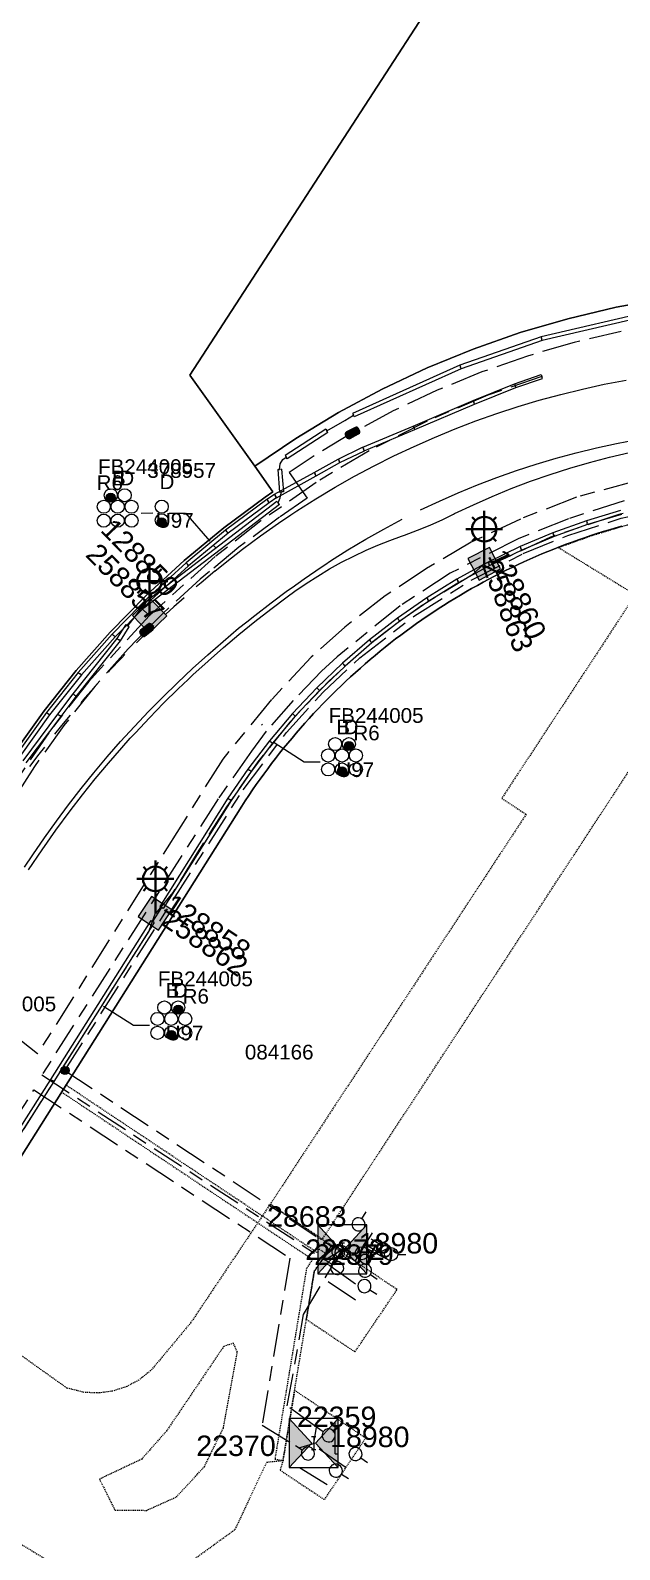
# Model space of a CAD drawing. Header units: metres. Extents: x 314728 to 315901, y 6265229 to 6266735.
# Drawn here: x 315265.7 to 315337.7, y 6266036.2 to 6266221.9 of the extents above; entities that cross this region are included whole.
import ezdxf
from ezdxf.enums import TextEntityAlignment as Align

# ---------------------------------------------------------------- set-up
doc = ezdxf.new("R2010")
doc.units = ezdxf.units.M
for name, pattern in [('Cable Exist UG', [8.2, 4, -1.2, 1.8, -1.2]), ('Dash', [5, 3, -2]), ('HIDDEN', [0.375, 0.25, -0.125]), ('HIDDEN2', [0.1875, 0.125, -0.0625])]:
    doc.linetypes.add(name, pattern=pattern)
doc.layers.get('0').update_dxf_attribs({"color": 6})
for name, color, linetype, lineweight in [('Cadastre Developer_SP_EXT', 250, 'Continuous', 5), ('Cadastre Land Parcels_SP_EXT', 250, 'Continuous', 5), ('Cadastre Other Property_SP_EXT', 250, 'HIDDEN', 5), ('Cadastre Roads_SP_EXT', 250, 'Continuous', 5)]:
    doc.layers.add(name, color=color, linetype=linetype, lineweight=lineweight)
for name, color, linetype in [('Duct_SP_EXT', 7, 'Continuous'), ('Equip_HV_EXT', 7, 'Continuous'), ('Equip_LV_EXT', 7, 'Continuous'), ('Equip_SP_SL_EXT', 7, 'Continuous'), ('Mains_HV_EXT', 7, 'Continuous'), ('Mains_SL_EXT', 7, 'Continuous'), ('Sub_SP_EXT', 7, 'Continuous'), ('SupportsUG_SP_LV_SL_EXT', 7, 'Continuous'), ('Trench_SP_EXT', 7, 'Continuous')]:
    doc.layers.add(name, color=color, linetype=linetype)
doc.styles.add('COLUMN_LABEL', font='arial.ttf')
doc.styles.add('iecARIAL', font='arial.ttf', dxfattribs={"height": 2})
doc.styles.add('POLE_LABEL', font='arial.ttf')
doc.styles.get("Standard").update_dxf_attribs({"font": 'arial.ttf'})
doc.styles.add('SWITCH_LABEL', font='arial.ttf', dxfattribs={"height": 2.5})

# ---------------------------------------------------------------- blocks, each defined once
blk = doc.blocks.new('*U146')
h = blk.add_hatch(color=256)
h.dxf.hatch_style = 1
h.paths.add_polyline_path([(3, 3), (0.24, 0), (3, -3)])
h.paths.add_polyline_path([(-3, -3), (-0.24, 0), (-3, 3)])
h.paths.add_polyline_path([(4.9, -3.68), (6.91, -3.68), (6.91, -3.37), (4.9, -3.37)], flags=9)
h.paths.add_polyline_path([(4.9, -3.48), (6.43, -3.48), (6.43, -3.17), (4.9, -3.17)], flags=9)
h.paths.add_polyline_path([(4.9, -3.28), (6.15, -3.28), (6.15, -2.97), (4.9, -2.97)], flags=9)
h.paths.add_polyline_path([(4.9, -3.08), (5.98, -3.08), (5.98, -2.77), (4.9, -2.77)], flags=9)
h.paths.add_polyline_path([(4.88, -2.95), (7.68, -2.95), (7.68, -2.56), (4.88, -2.56)], flags=9)
h.paths.add_polyline_path([(4.9, -2.68), (6.13, -2.68), (6.13, -2.38), (4.9, -2.38)], flags=9)
h.paths.add_polyline_path([(4.9, -2.48), (5.9, -2.48), (5.9, -2.17), (4.9, -2.17)], flags=9)
h.paths.add_polyline_path([(4.88, -2.35), (8.26, -2.35), (8.26, -1.96), (4.88, -1.96)], flags=9)
h.paths.add_polyline_path([(4.89, -2.15), (7.26, -2.15), (7.26, -1.76), (4.89, -1.76)], flags=9)
h.paths.add_polyline_path([(4.88, -1.95), (7.08, -1.95), (7.08, -1.56), (4.88, -1.56)], flags=9)
h.paths.add_polyline_path([(4.88, -1.75), (6.61, -1.75), (6.61, -1.36), (4.88, -1.36)], flags=9)
h.paths.add_polyline_path([(4.9, -1.48), (6.91, -1.48), (6.91, -1.17), (4.9, -1.17)], flags=9)
h.paths.add_polyline_path([(4.88, -1.35), (8.13, -1.35), (8.13, -0.96), (4.88, -0.96)], flags=9)
h.paths.add_polyline_path([(4.88, -1.15), (6.72, -1.15), (6.72, -0.76), (4.88, -0.76)], flags=9)
h.paths.add_polyline_path([(4.88, -0.95), (8.63, -0.95), (8.63, -0.56), (4.88, -0.56)], flags=9)
h.paths.add_polyline_path([(4.88, -0.75), (7.08, -0.75), (7.08, -0.36), (4.88, -0.36)], flags=9)
h.paths.add_polyline_path([(3.82, -0.11), (26.79, -0.11), (26.79, 4.74), (3.82, 4.74)], flags=9)
h = blk.add_hatch()
h.set_pattern_fill('ANGLE', color=256)
h.set_pattern_definition([(0, (0, 0), (0, 6.985), [5.08, -1.905]), (90, (0, 0), (-6.985, 4e-16), [5.08, -1.905])])
h.paths.add_polyline_path([(3, -3), (3, 3), (0.24, 0)])
h.paths.add_polyline_path([(4.9, -3.68), (6.91, -3.68), (6.91, -3.37), (4.9, -3.37)], flags=9)
h.paths.add_polyline_path([(4.9, -3.48), (6.43, -3.48), (6.43, -3.17), (4.9, -3.17)], flags=9)
h.paths.add_polyline_path([(4.9, -3.28), (6.15, -3.28), (6.15, -2.97), (4.9, -2.97)], flags=9)
h.paths.add_polyline_path([(4.9, -3.08), (5.98, -3.08), (5.98, -2.77), (4.9, -2.77)], flags=9)
h.paths.add_polyline_path([(4.88, -2.95), (7.68, -2.95), (7.68, -2.56), (4.88, -2.56)], flags=9)
h.paths.add_polyline_path([(4.9, -2.68), (6.13, -2.68), (6.13, -2.38), (4.9, -2.38)], flags=9)
h.paths.add_polyline_path([(4.9, -2.48), (5.9, -2.48), (5.9, -2.17), (4.9, -2.17)], flags=9)
h.paths.add_polyline_path([(4.88, -2.35), (8.26, -2.35), (8.26, -1.96), (4.88, -1.96)], flags=9)
h.paths.add_polyline_path([(4.89, -2.15), (7.26, -2.15), (7.26, -1.76), (4.89, -1.76)], flags=9)
h.paths.add_polyline_path([(4.88, -1.95), (7.08, -1.95), (7.08, -1.56), (4.88, -1.56)], flags=9)
h.paths.add_polyline_path([(4.88, -1.75), (6.61, -1.75), (6.61, -1.36), (4.88, -1.36)], flags=9)
h.paths.add_polyline_path([(4.9, -1.48), (6.91, -1.48), (6.91, -1.17), (4.9, -1.17)], flags=9)
h.paths.add_polyline_path([(4.88, -1.35), (8.13, -1.35), (8.13, -0.96), (4.88, -0.96)], flags=9)
h.paths.add_polyline_path([(4.88, -1.15), (6.72, -1.15), (6.72, -0.76), (4.88, -0.76)], flags=9)
h.paths.add_polyline_path([(4.88, -0.95), (8.63, -0.95), (8.63, -0.56), (4.88, -0.56)], flags=9)
h.paths.add_polyline_path([(4.88, -0.75), (7.08, -0.75), (7.08, -0.36), (4.88, -0.36)], flags=9)
h.paths.add_polyline_path([(3.82, -0.11), (26.79, -0.11), (26.79, 4.74), (3.82, 4.74)], flags=9)
h = blk.add_hatch(color=256)
h.dxf.hatch_style = 1
h.paths.add_polyline_path([(0.24, 0), (3, -3), (3, 3)])
h.paths.add_polyline_path([(3.82, -0.11), (26.79, -0.11), (26.79, 4.74), (3.82, 4.74)], flags=9)
at = {"color": 7}
for p, q in [((-0.27, 0.81), (0.27, 0.81)), ((0, 0.81), (0, -0.81)), ((-0.27, -0.81), (0.27, -0.81))]:
    blk.add_line(p, q, dxfattribs=at)
blk.add_line((1.92, -2.26), (1.92, -2.26, 0))
for points in [[(-3, -3), (-0.24, 0), (-3, 3)], [(-3, -3), (3, -3), (3, 3), (-3, 3)], [(3, 3), (0.24, 0), (3, -3)]]:
    blk.add_lwpolyline(points, close=True)
for tag, height, flags, p in [('ASSET_NUM', 2.5, 8, (4.63, 2.64)), ('STREET_CODE', 0.2, 9, (4.95, -0.53)), ('CONSTRUCTED_VOLTAGE', 0.2, 9, (4.95, -0.73)), ('OPERATING_VOLTAGE', 0.2, 9, (4.95, -1.13)), ('ORIENTATION', 0.2, 9, (4.95, -1.33)), ('OWNED_BY', 0.2, 9, (4.95, -1.53)), ('OPERATED_BY', 0.2, 9, (4.95, -1.73)), ('NO_PHASES', 0.2, 9, (4.95, -0.93)), ('MAINTAINED_BY', 0.2, 9, (4.95, -1.93)), ('SECONDARY_VOLTAGE', 0.2, 9, (4.95, -2.13)), ('STATE', 0.2, 9, (4.95, -2.33)), ('SUBSTATION_TYPE', 0.2, 9, (4.95, -2.73)), ('STREETNAME', 0.2, 9, (4.95, -3.53)), ('SUBURB', 0.2, 9, (4.95, -3.73)), ('PARENT', 0.2, 9, (4.95, -2.53)), ('USAGE', 0.2, 9, (4.95, -2.93)), ('LEGEND', 0.2, 9, (4.95, -3.13)), ('LOCATION', 0.2, 9, (4.95, -3.33)), ('Z', 0.2, 1, (4.95, -4.13)), ('NOTES', 0.2, 9, (4.95, -3.93))]:
    blk.add_attdef(tag, text='', height=height, dxfattribs=dict(flags=flags)).set_placement(p, align=Align.MIDDLE_LEFT)
blk = doc.blocks.new('COLUMN_EXT')
blk.add_hatch(color=256).paths.add_polyline_path([(-1.49, 1.48), (-1.49, -1.49), (1.48, -1.49), (1.48, 1.48)])
blk.add_lwpolyline([(-1.49, -1.49), (1.48, -1.49), (1.48, 1.48), (-1.49, 1.48)], close=True)
for tag, height, style, flags, p in [('ASSET_NUM', 2.5, 'COLUMN_LABEL', 8, (2, 2)), ('STRUCTURE_PLANT_NUMBER', 0.2, 'POLE_LABEL', 9, (1.81, 0.03)), ('STREET_CODE', 0.2, 'COLUMN_LABEL', 9, (1.81, -0.2))]:
    blk.add_attdef(tag, text='', height=height, dxfattribs=dict(style=style, flags=flags)).set_placement(p, align=Align.MIDDLE_LEFT)
at = {"flags": 9}
for tag, p in [('COLUMN_TYPE', (1.81, -0.4)), ('OWNED_BY', (1.81, -0.6)), ('STATE', (1.81, -0.8)), ('USAGE', (1.81, -1)), ('STREETNAME', (1.81, -1.6)), ('SUBURB', (1.81, -1.8)), ('LEGEND', (1.81, -1.2)), ('LOCATION', (1.81, -1.4)), ('NOTES', (1.81, -2))]:
    blk.add_attdef(tag, text='', height=0.2, dxfattribs=at).set_placement(p, align=Align.MIDDLE_LEFT)
at = {"flags": 1}
blk.add_attdef('Z', (1.81, -2.35), '', height=0.2, dxfattribs=at)
blk = doc.blocks.new('DUCT_EXT')
blk.add_circle((0, 0.8), 0.8)
at = {"flags": 1}
blk.add_attdef('Z', (0, 0), '', height=0.2, dxfattribs=at)
at = {"flags": 9}
for tag, p in [('DUCT_CODE', (0, 0)), ('XSECT_TYPE', (0, -0.2)), ('STATE', (0, -0.6)), ('FB_REFERENCE', (0, -0.4)), ('NOTES', (0, -0.8))]:
    blk.add_attdef(tag, text='', height=0.2, dxfattribs=at).set_placement(p, align=Align.MIDDLE_LEFT)
blk = doc.blocks.new('SL_LANTERN_EXT')
at = {"lineweight": 40}
for p, q in [((-1.46, 5.68), (-1.06, 5.28)), ((0, 1.97), (0, 6.47)), ((1.46, 5.68), (1.06, 5.28)), ((-2.25, 4.22), (2.25, 4.22)), ((-1.46, 2.76), (-1.06, 3.16)), ((0, 0), (0, 2.72)), ((1.46, 2.76), (1.06, 3.16))]:
    blk.add_line(p, q, dxfattribs=at)
blk.add_circle((0, 4.22), 1.5, dxfattribs=at)
at = {"style": 'iecARIAL', "flags": 8}
blk.add_attdef('ASSET_NUM', (1.5, 1.5), '', height=2.5, dxfattribs=at)
for tag, p, height, flags in [('OPERATING_VOLTAGE', (0.98, -1.65), 0.2, 9), ('ORIENTATION', (0.98, -1.85), 0.2, 9), ('OWNED_BY', (0.98, -2.05), 0.2, 9), ('CONSTRUCTED_VOLTAGE', (0.98, -0.65), 0.2, 9), ('CONTROL_TYPE', (0.98, -0.85), 0.2, 9), ('LANTERN_PURPOSE', (0.98, -1.05), 0.2, 9), ('LANTERN_TYPE', (0.98, -1.25), 0.2, 9), ('NO_PHASES', (0.98, -1.45), 0.2, 9), ('LNUMBER', (2.18, -3.25), 2.5, 8), ('STATE', (0.98, -2.25), 0.2, 9), ('USAGE', (0.98, -2.45), 0.2, 9), ('CEXIST', (0.98, -2.65), 0.2, 9), ('CNEW', (0.98, -2.85), 0.2, 9), ('CNUMBER', (0.98, -3.05), 0.2, 9), ('CREMOVE', (0.98, -3.25), 0.2, 9), ('CREPLACE', (0.98, -3.45), 0.2, 9), ('LKINGHEIGHT', (0.98, -3.65), 0.2, 9), ('LBRACKET', (0.98, -3.85), 0.2, 9), ('LBRACKETVOCAB', (0.98, -4.05), 0.2, 9), ('LCATEGORY', (0.98, -4.25), 0.2, 9), ('LCHARGE1', (0.98, -4.45), 0.2, 9), ('LCHARGE1PERCENT', (0.98, -4.65), 0.2, 9), ('LCHARGE2', (0.98, -4.85), 0.2, 9), ('LCHARGE2PERCENT', (0.98, -5.05), 0.2, 9), ('LCHARGE3', (0.98, -5.25), 0.2, 9), ('LCHARGE3PERCENT', (0.98, -5.45), 0.2, 9), ('LEXIST', (0.98, -5.65), 0.2, 9), ('LLAMP', (0.98, -5.85), 0.2, 9), ('LLAMPVOCAB', (0.98, -6.05), 0.2, 9), ('LMAST', (0.98, -6.25), 0.2, 9), ('LMASTVOCAB', (0.98, -6.45), 0.2, 9), ('LNEW', (0.98, -6.65), 0.2, 9), ('LANTNUMBER', (0.98, -6.85), 0.2, 9), ('LOUTREACH', (0.98, -7.25), 0.2, 9), ('LOUTREACHVOCAB', (0.98, -7.45), 0.2, 9), ('STREETNAME', (0.98, -9.25), 0.2, 9), ('SUBURB', (0.98, -9.45), 0.2, 1), ('LRATECODE', (0.98, -7.65), 0.2, 9), ('LREMOVE', (0.98, -7.85), 0.2, 9), ('LREPLACE', (0.98, -8.05), 0.2, 9), ('LTYPE', (0.98, -8.25), 0.2, 9), ('LTYPEVOCAB', (0.98, -8.45), 0.2, 9), ('LEGEND', (0.98, -8.65), 0.2, 9), ('LOCATION', (0.98, -8.85), 0.2, 9), ('NOTES', (0.98, -9.05), 0.2, 9)]:
    blk.add_attdef(tag, p, '', height=height, dxfattribs=dict(flags=flags))
blk = doc.blocks.new('HV_STJ_EXT')
h = blk.add_hatch(color=256)
edge = h.paths.add_edge_path()
edge.add_ellipse((-0.59, 0.13), major_axis=(0.226, 0.226), ratio=1, start_angle=45, end_angle=135)
edge.add_line((-0.91, 0.13), (-0.91, -0.13))
edge.add_ellipse((-0.59, -0.13), major_axis=(0.226, 0.226), ratio=1, start_angle=135, end_angle=225)
edge.add_line((-0.59, -0.45), (0.59, -0.45))
edge.add_ellipse((0.59, -0.13), major_axis=(-0.226, 0.226), ratio=1, start_angle=135, end_angle=225)
edge.add_line((0.91, -0.13), (0.91, 0.13))
edge.add_ellipse((0.59, 0.13), major_axis=(-0.226, 0.226), ratio=1, start_angle=225, end_angle=315)
edge.add_line((0.59, 0.45), (-0.59, 0.45))
blk.add_lwpolyline([(-0.91, 0.13), (-0.91, -0.13, 0.414214), (-0.59, -0.45), (0.59, -0.45, 0.414214), (0.91, -0.13), (0.91, 0.13, 0.414214), (0.59, 0.45), (-0.59, 0.45, 0.414214)], format="xyb", close=True)
for tag, flags, p in [('ORIENTATION', 9, (1.5, 0)), ('Z', 1, (1.5, -0.8)), ('USAGE', 9, (1.5, -0.2)), ('LEGEND', 9, (1.5, -0.4)), ('NOTES', 9, (1.5, -0.6))]:
    blk.add_attdef(tag, text='', height=0.2, dxfattribs=dict(flags=flags)).set_placement(p, align=Align.MIDDLE_LEFT)
blk = doc.blocks.new('LV_UG_DFUSE_CLOSED_EXT')
for points in [[(1, 0), (0, 0)], [(5.04, 0.73), (2.16, -0.72)], [(5.05, -0.71), (2.16, 0.72)], [(6.2, 0.01), (7.2, 0.01)]]:
    blk.add_lwpolyline(points)
for centre in [(1.8, 0), (5.4, 0.01)]:
    blk.add_circle(centre, 0.8)
at = {"flags": 9}
for tag, p in [('ACTUAL_STATUS', (0, 0)), ('CONSTRUCTED_VOLTAGE', (0, -0.2)), ('OPERATING_VOLTAGE', (0, -0.6)), ('ORIENTATION', (0, -0.8)), ('STATE', (0, -1)), ('SWITCH_TYPE', (0, -1.2)), ('NO_PHASES', (0, -0.4)), ('USAGE', (0, -1.4)), ('NOTES', (0, -1.6))]:
    blk.add_attdef(tag, text='', height=0.2, dxfattribs=at).set_placement(p, align=Align.MIDDLE_LEFT)
at = {"flags": 1}
blk.add_attdef('Z', (0, 0), '', height=0.2, dxfattribs=at)
blk = doc.blocks.new('SWG_HOLEC_SU_NO_EXT')
blk.add_line((1.8, -2), (5.8, -2))
for points in [[(1, 0), (0, 0)], [(6.6, 0), (7.6, 0)]]:
    blk.add_lwpolyline(points)
for points in [[(1.8, -0.8, 1), (1.8, 0.8, 1)], [(5.8, -0.8, 1), (5.8, 0.8, 1)]]:
    blk.add_lwpolyline(points, format="xyb", close=True)
at = {"insert": (5.31, -3.64), "char_height": 1.4, "width": 3.8863, "attachment_point": 1, "rotation": 180}
blk.add_mtext('{\\fArial|b0|i0|c0|p34;N/O}', dxfattribs=at)
at = {"style": 'SWITCH_LABEL', "flags": 8}
blk.add_attdef('ASSET_NUM', text='', height=2.5, rotation=179.9544, dxfattribs=at).set_placement((-2.4, 0), align=Align.MIDDLE_LEFT)
at = {"flags": 1}
blk.add_attdef('Z', (0, 0), '', height=0.2, dxfattribs=at)
at = {"flags": 9}
for tag, p in [('ACTUAL_STATUS', (0, -0.4)), ('CONSTRUCTED_VOLTAGE', (0, -0.6)), ('OPERATING_VOLTAGE', (0, -1)), ('ORIENTATION', (0, -1.2)), ('OWNED_BY', (0, -1.4)), ('STATE', (0, -1.8)), ('NO_PHASES', (0, -0.8)), ('PARENT', (0, -1.6)), ('SWITCH_TYPE', (0, -2)), ('STREETNAME', (0, -2.6)), ('SUBURB', (0, -2.8)), ('USAGE', (0, -2.2)), ('LOCATION', (0, -2.4)), ('NOTES', (0, -3))]:
    blk.add_attdef(tag, text='', height=0.2, dxfattribs=at).set_placement(p, align=Align.MIDDLE_LEFT)
at = {"style": 'SWITCH_LABEL', "flags": 9}
blk.add_attdef('STREET_CODE', text='', height=0.2, dxfattribs=at).set_placement((0, -0.2), align=Align.MIDDLE_LEFT)
blk = doc.blocks.new('SWG_HOLEC_SU_EXT')
blk.add_line((1.8, -2), (5.8, -2))
for points in [[(1, 0), (0, 0)], [(6.6, 0), (7.6, 0)]]:
    blk.add_lwpolyline(points)
for points in [[(1.8, -0.8, 1), (1.8, 0.8, 1)], [(5.8, -0.8, 1), (5.8, 0.8, 1)]]:
    blk.add_lwpolyline(points, format="xyb", close=True)
at = {"style": 'SWITCH_LABEL', "flags": 8}
blk.add_attdef('ASSET_NUM', text='', height=2.5, rotation=179.9544, dxfattribs=at).set_placement((-2.4, 0), align=Align.MIDDLE_LEFT)
at = {"flags": 1}
blk.add_attdef('Z', (0, 0), '', height=0.2, dxfattribs=at)
at = {"flags": 9}
for tag, p in [('ACTUAL_STATUS', (0, -0.4)), ('CONSTRUCTED_VOLTAGE', (0, -0.6)), ('OPERATING_VOLTAGE', (0, -1)), ('ORIENTATION', (0, -1.2)), ('OWNED_BY', (0, -1.4)), ('STATE', (0, -1.8)), ('NO_PHASES', (0, -0.8)), ('PARENT', (0, -1.6)), ('SWITCH_TYPE', (0, -2)), ('STREETNAME', (0, -2.6)), ('SUBURB', (0, -2.8)), ('USAGE', (0, -2.2)), ('LOCATION', (0, -2.4)), ('NOTES', (0, -3))]:
    blk.add_attdef(tag, text='', height=0.2, dxfattribs=at).set_placement(p, align=Align.MIDDLE_LEFT)
at = {"style": 'SWITCH_LABEL', "flags": 9}
blk.add_attdef('STREET_CODE', text='', height=0.2, dxfattribs=at).set_placement((0, -0.2), align=Align.MIDDLE_LEFT)
blk = doc.blocks.new('CABLE_LARGE_EXT')
h = blk.add_hatch(color=256)
edge = h.paths.add_edge_path()
edge.add_arc((0, 0.55), 0.55, 0, 360)
blk.add_circle((0, 0.55), 0.55)
at = {"flags": 1}
blk.add_attdef('Z', (0, 0), '', height=0.2, dxfattribs=at)
at = {"flags": 9}
for tag, p in [('COND_CODE', (0, 0)), ('STATE', (0, -0.4)), ('XSECT_SIZE', (0, -0.6)), ('FB_REFERENCE', (0, -0.2)), ('NOTES', (0, -0.8))]:
    blk.add_attdef(tag, text='', height=0.2, dxfattribs=at).set_placement(p, align=Align.MIDDLE_LEFT)
blk = doc.blocks.new('CONNECTOR_NODE_EXT')
h = blk.add_hatch(color=256)
edge = h.paths.add_edge_path()
edge.add_arc((0, 0), 0.5, 0, 360)
blk.add_circle((0, 0), 0.5)
at = {"flags": 1}
blk.add_attdef('Z', (0, 0), '', height=0.2, dxfattribs=at)
at = {"flags": 9}
for tag, p in [('CONNECTOR_TYPE', (0, 0)), ('CONSTRUCTED_VOLTAGE', (0, -0.2)), ('OPERATING_VOLTAGE', (0, -0.6)), ('ORIENTATION', (0, -0.8)), ('SUBTYPE', (0, -1)), ('NO_PHASES', (0, -0.4)), ('USAGE', (0, -1.2)), ('NOTES', (0, -1.4))]:
    blk.add_attdef(tag, text='', height=0.2, dxfattribs=at).set_placement(p, align=Align.MIDDLE_LEFT)

msp = doc.modelspace()

# ---------------------------------------------------------------- linework, layer by layer
at = {"layer": 'Cadastre Developer_SP_EXT', "linetype": 'Dash'}
for points in [[(315297.48, 6266162.67), (315298.23, 6266163.16), (315300.55, 6266164.62), (315302.89, 6266166.02), (315305.26, 6266167.36), (315307.66, 6266168.64), (315310.09, 6266169.86), (315312.56, 6266171.02), (315315.04, 6266172.11), (315317.56, 6266173.15), (315320.1, 6266174.12), (315322.66, 6266175.03), (315325.25, 6266175.88), (315327.85, 6266176.66), (315330.48, 6266177.37), (315333.13, 6266178.01), (315335.79, 6266178.6), (315338.46, 6266179.11)], [(315313.34, 6266163.25), (315315.64, 6266164.33), (315317.95, 6266165.35), (315320.3, 6266166.31), (315322.67, 6266167.22), (315325.06, 6266168.06), (315327.47, 6266168.85), (315329.9, 6266169.58), (315332.35, 6266170.24), (315334.82, 6266170.84), (315337.29, 6266171.38), (315339.79, 6266171.86)], [(315317.36, 6266162.75), (315317.5, 6266162.82), (315319.79, 6266163.89), (315322.1, 6266164.91), (315324.43, 6266165.87), (315326.78, 6266166.77), (315329.16, 6266167.6), (315331.57, 6266168.36), (315333.99, 6266169.06), (315336.43, 6266169.69), (315338.89, 6266170.25), (315341.37, 6266170.74), (315343.85, 6266171.16), (315346.35, 6266171.52), (315348.86, 6266171.81), (315351.37, 6266172.02), (315353.89, 6266172.17), (315356.42, 6266172.24), (315358.95, 6266172.25), (315359.61, 6266172.24)], [(315288.22, 6266155.78), (315289.48, 6266156.8), (315291.6, 6266158.47), (315293.76, 6266160.1), (315295.98, 6266161.65), (315297.48, 6266162.67)], [(315297.99, 6266153.31), (315299.37, 6266154.27), (315300.78, 6266155.17), (315302.21, 6266156.04), (315303.68, 6266156.85), (315305.18, 6266157.61), (315306.7, 6266158.33), (315308.13, 6266158.95), (315309.57, 6266159.52), (315311.02, 6266160.05), (315311.38, 6266160.17), (315312.96, 6266160.76), (315314.51, 6266161.39), (315316.04, 6266162.08), (315317.36, 6266162.75)], [(315301.63, 6266156.55), (315302.32, 6266157.01), (315304.47, 6266158.37), (315306.65, 6266159.67), (315308.85, 6266160.92), (315311.08, 6266162.11)], [(315264.95, 6266119.6), (315265.96, 6266121.12), (315267.38, 6266123.18), (315268.84, 6266125.21), (315270.32, 6266127.22), (315271.86, 6266129.2), (315273.43, 6266131.14), (315275.04, 6266133.06), (315276.69, 6266134.94), (315278.38, 6266136.79), (315280.1, 6266138.61), (315281.86, 6266140.39), (315283.65, 6266142.14), (315285.47, 6266143.86), (315287.33, 6266145.54), (315289.22, 6266147.19), (315291.11, 6266148.79), (315292.11, 6266149.59), (315293.09, 6266150.37), (315295.07, 6266151.9), (315297.07, 6266153.4), (315297.63, 6266153.79), (315299.13, 6266154.85), (315301.2, 6266156.27), (315301.63, 6266156.55)], [(315265.45, 6266119.27), (315267.09, 6266121.71), (315268.78, 6266124.11), (315270.52, 6266126.47), (315272.04, 6266128.44), (315273.59, 6266130.39), (315275.19, 6266132.3), (315276.82, 6266134.18), (315277.87, 6266135.34), (315278.5, 6266136.03), (315280.2, 6266137.84), (315281.94, 6266139.63), (315283.72, 6266141.38), (315284.93, 6266142.53), (315285.53, 6266143.09), (315287.37, 6266144.77), (315289.24, 6266146.42), (315291.14, 6266148.02), (315293.08, 6266149.6), (315295.06, 6266151.13), (315297.05, 6266152.63), (315297.99, 6266153.31)], [(315293.91, 6266136.98), (315294.02, 6266137.08)]]:
    msp.add_lwpolyline(points, dxfattribs=at)
msp.add_lwpolyline([(315288.22, 6266155.78, 0.064381), (315264.06, 6266129.83)], format="xyb", dxfattribs=at)
at = {"layer": 'Cadastre Land Parcels_SP_EXT', "linetype": 'Continuous'}
for points in [[(315263.68, 6266133.58), (315267.33, 6266138.7), (315271.24, 6266143.62), (315275.41, 6266148.33), (315279.81, 6266152.81), (315284.45, 6266157.06), (315289.3, 6266161.06), (315294.35, 6266164.8), (315295.29, 6266165.45), (315293.08, 6266168.58), (315285.15, 6266179.7), (315337.56, 6266260.49)], [(315337.56, 6266260.49), (315285.14, 6266179.7), (315293.08, 6266168.58), (315298.11, 6266171.99), (315303.3, 6266175.15), (315308.65, 6266178.02), (315314.14, 6266180.61), (315319.77, 6266182.91), (315325.5, 6266184.92), (315331.33, 6266186.62), (315337.25, 6266188.01), (315343.22, 6266189.09)], [(315337.95, 6266161.27), (315337.18, 6266161.06), (315336.41, 6266160.83), (315335.65, 6266160.6), (315334.89, 6266160.36), (315334.13, 6266160.11), (315333.38, 6266159.86), (315332.62, 6266159.6), (315331.87, 6266159.33), (315331.12, 6266159.05), (315330.38, 6266158.77), (315329.64, 6266158.47), (315328.9, 6266158.18), (315328.16, 6266157.87), (315327.43, 6266157.56), (315326.7, 6266157.24), (315325.97, 6266156.91), (315325.25, 6266156.57), (315324.53, 6266156.23), (315323.81, 6266155.88), (315323.09, 6266155.53), (315322.38, 6266155.16), (315321.68, 6266154.79), (315320.97, 6266154.42), (315320.28, 6266154.03), (315319.58, 6266153.64), (315318.89, 6266153.25), (315318.2, 6266152.84), (315317.52, 6266152.43), (315316.84, 6266152.01), (315316.16, 6266151.59), (315315.49, 6266151.16), (315314.83, 6266150.72), (315314.16, 6266150.28), (315313.51, 6266149.82), (315312.85, 6266149.37), (315312.2, 6266148.9), (315311.56, 6266148.43), (315310.92, 6266147.96), (315310.28, 6266147.48), (315309.65, 6266146.99), (315309.03, 6266146.49), (315308.41, 6266145.99), (315307.79, 6266145.48), (315307.18, 6266144.97), (315306.58, 6266144.45), (315305.98, 6266143.93), (315305.38, 6266143.4), (315304.79, 6266142.86), (315304.21, 6266142.32), (315303.63, 6266141.77), (315303.05, 6266141.21), (315302.49, 6266140.65), (315301.92, 6266140.09), (315301.37, 6266139.52), (315300.81, 6266138.94), (315300.27, 6266138.36), (315299.73, 6266137.77), (315299.19, 6266137.18), (315298.67, 6266136.58), (315298.14, 6266135.98), (315297.63, 6266135.37), (315297.12, 6266134.76), (315296.61, 6266134.14), (315296.11, 6266133.52), (315295.62, 6266132.89), (315295.14, 6266132.26), (315294.66, 6266131.62), (315294.18, 6266130.98), (315293.72, 6266130.34), (315293.26, 6266129.69), (315292.8, 6266129.03), (315292.35, 6266128.37), (315291.91, 6266127.71), (315291.48, 6266127.04), (315259.3, 6266075.99)]]:
    msp.add_lwpolyline(points, dxfattribs=at)
at = {"layer": 'Cadastre Other Property_SP_EXT', "linetype": 'HIDDEN2'}
for points in [[(315301.29, 6266074.05), (315348.3, 6266145.85), (315354.29, 6266141.94), (315355.79, 6266144.14), (315355.19, 6266144.54), (315359.07, 6266150.48), (315348.28, 6266157.69), (315347.16, 6266155.95), (315345.48, 6266157.01), (315344.43, 6266155.42), (315342.77, 6266156.51), (315347.1, 6266163.17), (315346.56, 6266163.1), (315342.39, 6266162.31), (315338.27, 6266161.3), (315334.21, 6266160.07), (315330.81, 6266158.85), (315330.21, 6266158.64), (315339.59, 6266152.89), (315323.26, 6266128), (315326.24, 6266126.06), (315294.97, 6266078.41), (315301.29, 6266074.05)], [(315269.45, 6266092.14), (315300.14, 6266071.67), (315299.4, 6266070.56), (315295.54, 6266047.27), (315296.53, 6266047.1), (315300.35, 6266070.19), (315301.79, 6266072.34), (315300.98, 6266072.92), (315300.7, 6266072.5), (315269.99, 6266092.98), (315269.45, 6266092.14)], [(315283.95, 6266033.79), (315290.69, 6266038.68), (315294.54, 6266046.89), (315296.53, 6266047.1), (315300.35, 6266070.19), (315302.47, 6266073.36), (315294.97, 6266078.41), (315285.27, 6266063.94), (315281.69, 6266059.64), (315280.36, 6266058.07), (315278.9, 6266056.91), (315277.46, 6266056.14), (315275.75, 6266055.58), (315274.04, 6266055.34), (315272.25, 6266055.41), (315270.12, 6266055.94), (315256.99, 6266065.29), (315251.02, 6266056.72), (315255.21, 6266053.8), (315250.64, 6266047.24), (315259.08, 6266040.17), (315272.25, 6266032.17), (315283.95, 6266033.79)], [(315300.35, 6266070.19), (315299.38, 6266064.34), (315305.32, 6266060.37), (315310.47, 6266067.98), (315302.47, 6266073.36), (315300.35, 6266070.19)], [(315279.84, 6266041), (315283.5, 6266042.63), (315286.92, 6266046.33), (315289.25, 6266051.08), (315290.95, 6266060.33), (315290.47, 6266061.41), (315289.29, 6266061.04), (315282.33, 6266050.74), (315279.26, 6266047.26), (315274.1, 6266044.82), (315275.99, 6266041.04), (315279.84, 6266041)], [(315296.18, 6266045.9), (315301.6, 6266042.31), (315306.63, 6266049.83), (315297.95, 6266055.66), (315296.53, 6266047.1), (315296.18, 6266045.9)]]:
    msp.add_lwpolyline(points, close=True, dxfattribs=at)
at = {"layer": 'Cadastre Roads_SP_EXT', "linetype": 'Continuous'}
for points in [[(315343.22, 6266189.09), (315337.25, 6266188.01), (315331.33, 6266186.62), (315325.5, 6266184.92), (315319.77, 6266182.91), (315314.14, 6266180.61), (315308.65, 6266178.02), (315303.3, 6266175.15), (315298.11, 6266171.99), (315293.08, 6266168.58), (315295.29, 6266165.45), (315294.35, 6266164.8), (315289.3, 6266161.06), (315284.45, 6266157.06), (315279.81, 6266152.81), (315275.41, 6266148.33), (315271.24, 6266143.62), (315267.33, 6266138.7), (315263.68, 6266133.58)], [(315259.3, 6266075.99), (315291.48, 6266127.04), (315291.91, 6266127.71), (315292.35, 6266128.37), (315292.8, 6266129.03), (315293.26, 6266129.69), (315293.72, 6266130.34), (315294.18, 6266130.98), (315294.66, 6266131.62), (315295.14, 6266132.26), (315295.62, 6266132.89), (315296.11, 6266133.52), (315296.61, 6266134.14), (315297.12, 6266134.76), (315297.63, 6266135.37), (315298.14, 6266135.98), (315298.67, 6266136.58), (315299.19, 6266137.18), (315299.73, 6266137.77), (315300.27, 6266138.36), (315300.81, 6266138.94), (315301.37, 6266139.52), (315301.92, 6266140.09), (315302.49, 6266140.65), (315303.05, 6266141.21), (315303.63, 6266141.77), (315304.21, 6266142.32), (315304.79, 6266142.86), (315305.38, 6266143.4), (315305.98, 6266143.93), (315306.58, 6266144.45), (315307.18, 6266144.97), (315307.79, 6266145.48), (315308.41, 6266145.99), (315309.03, 6266146.49), (315309.65, 6266146.99), (315310.28, 6266147.48), (315310.92, 6266147.96), (315311.56, 6266148.43), (315312.2, 6266148.9), (315312.85, 6266149.37), (315313.51, 6266149.82), (315314.16, 6266150.28), (315314.83, 6266150.72), (315315.49, 6266151.16), (315316.16, 6266151.59), (315316.84, 6266152.01), (315317.52, 6266152.43), (315318.2, 6266152.84), (315318.89, 6266153.25), (315319.58, 6266153.64), (315320.28, 6266154.03), (315320.97, 6266154.42), (315321.68, 6266154.79), (315322.38, 6266155.16), (315323.09, 6266155.53), (315323.81, 6266155.88), (315324.53, 6266156.23), (315325.25, 6266156.57), (315325.97, 6266156.91), (315326.7, 6266157.24), (315327.43, 6266157.56), (315328.16, 6266157.87), (315328.9, 6266158.18), (315329.64, 6266158.47), (315330.38, 6266158.77), (315331.12, 6266159.05), (315331.87, 6266159.33), (315332.62, 6266159.6), (315333.38, 6266159.86), (315334.13, 6266160.11), (315334.89, 6266160.36), (315335.65, 6266160.6), (315336.41, 6266160.83), (315337.18, 6266161.06), (315337.95, 6266161.27)]]:
    msp.add_lwpolyline(points, dxfattribs=at)
at = {"layer": 'Duct_SP_EXT'}
for p, q in [((315343.06, 6266187.89), (315328.07, 6266184.41)), ((315343.14, 6266187.41), (315328.2, 6266183.94)), ((315328.07, 6266184.41), (315318.13, 6266180.93)), ((315328.2, 6266183.94), (315318.3, 6266180.48)), ((315328.07, 6266184.41), (315328.13, 6266184.18)), ((315328.2, 6266183.94), (315328.13, 6266184.18)), ((315318.13, 6266180.93), (315305.03, 6266175.05)), ((315318.3, 6266180.48), (315305.23, 6266174.61)), ((315318.13, 6266180.93), (315318.22, 6266180.71)), ((315318.3, 6266180.48), (315318.22, 6266180.71)), ((315319.76, 6266176.63), (315324.82, 6266178.65)), ((315319.94, 6266176.19), (315324.98, 6266178.2)), ((315324.82, 6266178.65), (315328.06, 6266179.78)), ((315324.82, 6266178.65), (315324.9, 6266178.43)), ((315324.98, 6266178.2), (315324.9, 6266178.43)), ((315324.98, 6266178.2), (315328.22, 6266179.32)), ((315328.06, 6266179.78), (315328.14, 6266179.55)), ((315328.22, 6266179.32), (315328.14, 6266179.55)), ((315312.44, 6266173.5), (315319.76, 6266176.63)), ((315312.63, 6266173.06), (315319.94, 6266176.19)), ((315319.76, 6266176.63), (315319.85, 6266176.41)), ((315319.94, 6266176.19), (315319.85, 6266176.41)), ((315305.03, 6266175.05), (315305.13, 6266174.83)), ((315305.23, 6266174.61), (315305.13, 6266174.83)), ((315301.75, 6266173.12), (315296.78, 6266169.92)), ((315302.01, 6266172.72), (315297.04, 6266169.51)), ((315301.75, 6266173.12), (315301.88, 6266172.92)), ((315302.01, 6266172.72), (315301.88, 6266172.92)), ((315306.27, 6266170.92), (315312.44, 6266173.5)), ((315306.46, 6266170.49), (315312.63, 6266173.06)), ((315312.44, 6266173.5), (315312.54, 6266173.28)), ((315312.63, 6266173.06), (315312.54, 6266173.28)), ((315303.26, 6266169.46), (315306.26, 6266170.92)), ((315306.26, 6266170.92), (315306.27, 6266170.92)), ((315306.26, 6266170.92), (315306.37, 6266170.7)), ((315306.27, 6266170.92), (315306.37, 6266170.7)), ((315306.47, 6266170.49), (315306.37, 6266170.7)), ((315306.46, 6266170.49), (315306.37, 6266170.7)), ((315296.78, 6266169.92), (315296.91, 6266169.71)), ((315297.04, 6266169.51), (315296.91, 6266169.71)), ((315300.35, 6266167.84), (315303.26, 6266169.46)), ((315300.58, 6266167.42), (315303.49, 6266169.03)), ((315303.26, 6266169.46), (315303.38, 6266169.24)), ((315303.49, 6266169.03), (315303.38, 6266169.24)), ((315303.49, 6266169.03), (315306.47, 6266170.49)), ((315306.47, 6266170.49), (315306.46, 6266170.49)), ((315295.51, 6266165.16), (315300.35, 6266167.84)), ((315295.75, 6266164.74), (315300.58, 6266167.42)), ((315295.88, 6266168.18), (315296.12, 6266168.2)), ((315295.88, 6266168.18), (315296.11, 6266165.43)), ((315296.36, 6266168.22), (315296.12, 6266168.2)), ((315296.36, 6266168.22), (315296.59, 6266165.47)), ((315300.35, 6266167.84), (315300.35, 6266167.84)), ((315300.35, 6266167.84), (315300.47, 6266167.63)), ((315300.35, 6266167.84), (315300.47, 6266167.63)), ((315300.58, 6266167.42), (315300.47, 6266167.63)), ((315300.58, 6266167.42), (315300.47, 6266167.63)), ((315300.58, 6266167.42), (315300.58, 6266167.42)), ((315295.49, 6266165.15), (315294.56, 6266164.51)), ((315295.49, 6266165.15), (315295.63, 6266164.95)), ((315295.51, 6266165.16), (315295.63, 6266164.95)), ((315296.11, 6266165.43), (315296.35, 6266165.45)), ((315296.59, 6266165.47), (315296.35, 6266165.45)), ((315295.79, 6266164.3), (315279.23, 6266151.62)), ((315296.09, 6266163.92), (315279.53, 6266151.24)), ((315294.56, 6266164.51), (315289.52, 6266160.77)), ((315294.84, 6266164.11), (315289.82, 6266160.4)), ((315294.56, 6266164.51), (315294.7, 6266164.31)), ((315294.84, 6266164.11), (315294.7, 6266164.31)), ((315295.77, 6266164.76), (315294.84, 6266164.11)), ((315295.75, 6266164.74), (315295.63, 6266164.95)), ((315295.77, 6266164.76), (315295.63, 6266164.95)), ((315295.79, 6266164.3), (315295.94, 6266164.11)), ((315296.09, 6266163.92), (315295.94, 6266164.11)), ((315337.76, 6266163.17), (315333.6, 6266161.92)), ((315333.6, 6266161.92), (315329.51, 6266160.45)), ((315333.75, 6266161.46), (315329.68, 6266160)), ((315333.6, 6266161.92), (315333.68, 6266161.69)), ((315333.75, 6266161.46), (315333.68, 6266161.69)), ((315337.89, 6266162.71), (315333.75, 6266161.46)), ((315289.52, 6266160.77), (315284.68, 6266156.79)), ((315289.82, 6266160.4), (315285, 6266156.43)), ((315289.52, 6266160.77), (315289.67, 6266160.58)), ((315289.82, 6266160.4), (315289.67, 6266160.58)), ((315329.51, 6266160.45), (315325.5, 6266158.77)), ((315329.68, 6266160), (315325.7, 6266158.33)), ((315329.51, 6266160.45), (315329.6, 6266160.23)), ((315329.68, 6266160), (315329.6, 6266160.23)), ((315325.5, 6266158.77), (315321.59, 6266156.88)), ((315325.7, 6266158.33), (315321.81, 6266156.45)), ((315325.5, 6266158.77), (315325.6, 6266158.55)), ((315325.7, 6266158.33), (315325.6, 6266158.55)), ((315284.68, 6266156.79), (315280.06, 6266152.55)), ((315285, 6266156.43), (315280.4, 6266152.21)), ((315284.68, 6266156.79), (315284.84, 6266156.61)), ((315285, 6266156.43), (315284.84, 6266156.61)), ((315321.11, 6266156.62), (315317.78, 6266154.79)), ((315321.34, 6266156.2), (315318.02, 6266154.38)), ((315321.59, 6266156.88), (315321.11, 6266156.62)), ((315321.11, 6266156.62), (315321.23, 6266156.41)), ((315321.11, 6266156.62), (315321.23, 6266156.41)), ((315321.34, 6266156.2), (315321.23, 6266156.41)), ((315321.34, 6266156.2), (315321.23, 6266156.41)), ((315321.81, 6266156.45), (315321.34, 6266156.2)), ((315321.59, 6266156.88), (315321.7, 6266156.67)), ((315321.81, 6266156.45), (315321.7, 6266156.67)), ((315317.78, 6266154.79), (315314.09, 6266152.5)), ((315318.02, 6266154.38), (315314.35, 6266152.1)), ((315317.78, 6266154.79), (315317.9, 6266154.58)), ((315318.02, 6266154.38), (315317.9, 6266154.58)), ((315280.06, 6266152.55), (315279.08, 6266151.56)), ((315280.4, 6266152.21), (315279.43, 6266151.22)), ((315280.06, 6266152.55), (315280.23, 6266152.38)), ((315280.4, 6266152.21), (315280.23, 6266152.38)), ((315314.09, 6266152.5), (315310.52, 6266150.03)), ((315314.35, 6266152.1), (315310.8, 6266149.64)), ((315314.09, 6266152.5), (315314.22, 6266152.3)), ((315314.35, 6266152.1), (315314.22, 6266152.3)), ((315279.08, 6266151.56), (315275.67, 6266148.08)), ((315279.43, 6266151.22), (315276.02, 6266147.76)), ((315279.08, 6266151.56), (315279.26, 6266151.39)), ((315279.08, 6266151.56), (315279.26, 6266151.39)), ((315279.23, 6266151.62), (315279.38, 6266151.43)), ((315279.43, 6266151.22), (315279.26, 6266151.39)), ((315279.43, 6266151.22), (315279.26, 6266151.39)), ((315279.53, 6266151.24), (315279.38, 6266151.43)), ((315276.27, 6266147.52), (315277.35, 6266149.23)), ((315276.67, 6266147.24), (315277.75, 6266148.97)), ((315277.35, 6266149.23), (315277.55, 6266149.1)), ((315277.75, 6266148.97), (315277.55, 6266149.1)), ((315310.52, 6266150.03), (315307.08, 6266147.37)), ((315310.8, 6266149.64), (315307.39, 6266146.99)), ((315310.52, 6266150.03), (315310.66, 6266149.83)), ((315310.8, 6266149.64), (315310.66, 6266149.83)), ((315270.87, 6266140.77), (315276.27, 6266147.52)), ((315271.25, 6266140.47), (315276.67, 6266147.24)), ((315275.67, 6266148.08), (315271.52, 6266143.39)), ((315276.02, 6266147.76), (315271.89, 6266143.08)), ((315275.67, 6266148.08), (315275.85, 6266147.92)), ((315276.02, 6266147.76), (315275.85, 6266147.92)), ((315276.27, 6266147.52), (315276.47, 6266147.38)), ((315276.67, 6266147.24), (315276.47, 6266147.38)), ((315307.08, 6266147.37), (315303.79, 6266144.53)), ((315307.39, 6266146.99), (315304.11, 6266144.17)), ((315307.08, 6266147.37), (315307.23, 6266147.18)), ((315307.39, 6266146.99), (315307.23, 6266147.18)), ((315271.52, 6266143.39), (315267.62, 6266138.48)), ((315271.89, 6266143.08), (315268, 6266138.2)), ((315271.52, 6266143.39), (315271.7, 6266143.24)), ((315271.89, 6266143.08), (315271.7, 6266143.24)), ((315303.79, 6266144.53), (315300.65, 6266141.53)), ((315304.11, 6266144.17), (315300.99, 6266141.19)), ((315303.79, 6266144.53), (315303.95, 6266144.35)), ((315304.11, 6266144.17), (315303.95, 6266144.35)), ((315300.65, 6266141.53), (315297.68, 6266138.36)), ((315300.99, 6266141.19), (315298.03, 6266138.04)), ((315300.65, 6266141.53), (315300.82, 6266141.36)), ((315300.99, 6266141.19), (315300.82, 6266141.36)), ((315269.03, 6266138.29), (315270.87, 6266140.77)), ((315269.41, 6266138.01), (315271.25, 6266140.47)), ((315270.87, 6266140.77), (315271.06, 6266140.62)), ((315271.25, 6266140.47), (315271.06, 6266140.62)), ((315267.62, 6266138.48), (315263.98, 6266133.38)), ((315268, 6266138.2), (315264.38, 6266133.11)), ((315264.77, 6266132.61), (315269.03, 6266138.29)), ((315265.15, 6266132.33), (315269.41, 6266138.01)), ((315267.62, 6266138.48), (315267.81, 6266138.34)), ((315268, 6266138.2), (315267.81, 6266138.34)), ((315269.03, 6266138.29), (315269.22, 6266138.15)), ((315269.41, 6266138.01), (315269.22, 6266138.15)), ((315297.68, 6266138.36), (315294.87, 6266135.04)), ((315298.03, 6266138.04), (315295.24, 6266134.74)), ((315297.68, 6266138.36), (315297.86, 6266138.2)), ((315298.03, 6266138.04), (315297.86, 6266138.2)), ((315294.87, 6266135.04), (315292.24, 6266131.58)), ((315295.24, 6266134.74), (315292.63, 6266131.3)), ((315294.87, 6266135.04), (315295.06, 6266134.89)), ((315295.24, 6266134.74), (315295.06, 6266134.89)), ((315292.24, 6266131.58), (315289.8, 6266128.01)), ((315292.63, 6266131.3), (315290.21, 6266127.74)), ((315292.24, 6266131.58), (315292.43, 6266131.44)), ((315292.63, 6266131.3), (315292.43, 6266131.44)), ((315289.8, 6266128.01), (315281.47, 6266114.81)), ((315289.8, 6266128.01), (315290.01, 6266127.87)), ((315290.21, 6266127.74), (315281.87, 6266114.56)), ((315290.21, 6266127.74), (315290.01, 6266127.87)), ((315280.39, 6266113.08), (315268.1, 6266093.67)), ((315280.39, 6266113.08), (315280.6, 6266112.95)), ((315281.47, 6266114.81), (315281.67, 6266114.68)), ((315281.87, 6266114.56), (315281.67, 6266114.68)), ((315280.8, 6266112.82), (315268.51, 6266093.42)), ((315280.8, 6266112.82), (315280.6, 6266112.95)), ((315268.1, 6266093.67), (315261.64, 6266083.52)), ((315268.51, 6266093.42), (315262.05, 6266083.26)), ((315268.1, 6266093.67), (315268.31, 6266093.54)), ((315268.51, 6266093.42), (315268.31, 6266093.54))]:
    msp.add_line(p, q, dxfattribs=at)
for points in [[(315279.19, 6266162.85), (315280.64, 6266162.88)], [(315282.62, 6266162.87), (315284.62, 6266162.87), (315287.59, 6266159.44)], [(315288.08, 6266158.88), (315288.29, 6266158.65)], [(315301.09, 6266132.42), (315299.12, 6266132.42), (315295.47, 6266134.78)], [(315280.23, 6266100.24), (315278.25, 6266100.24), (315274.61, 6266102.59)]]:
    msp.add_lwpolyline(points, dxfattribs=at)
at = {"layer": 'Mains_HV_EXT', "linetype": 'Cable Exist UG'}
for points in [[(315337.86, 6266185.07), (315332.1, 6266183.71), (315326.42, 6266182.06), (315320.83, 6266180.11), (315315.35, 6266177.87), (315310, 6266175.34), (315305.03, 6266172.66)], [(315305.03, 6266172.66), (315304.79, 6266172.54), (315299.73, 6266169.47), (315297.29, 6266167.81), (315299.48, 6266164.7), (315296.1, 6266162.36), (315291.15, 6266158.69), (315287.56, 6266155.74), (315286.42, 6266154.8), (315281.9, 6266150.65), (315279.87, 6266148.58)], [(315339.59, 6266166.78), (315332.41, 6266164.81), (315325.57, 6266162.14), (315319.54, 6266159.31), (315314.05, 6266156.08), (315309.02, 6266152.75), (315304.09, 6266148.93), (315299.98, 6266145.24), (315295.12, 6266140.07), (315289.16, 6266132.79), (315284.03, 6266124.59), (315266.54, 6266096.8), (315251.13, 6266108.8)], [(315269.89, 6266094.75), (315291.65, 6266129.04), (315296.96, 6266136.06), (315301.42, 6266140.98), (315305.92, 6266145.19), (315312.6, 6266150.32), (315319.52, 6266154.66), (315325.89, 6266157.91), (315331.32, 6266160.12), (315337.85, 6266162.23), (315346.4, 6266164.09), (315354.49, 6266164.94), (315361.76, 6266165.11), (315369.87, 6266164.53), (315376.86, 6266163.53), (315383.66, 6266162.03)], [(315338.2, 6266164.37), (315331.41, 6266162.16), (315325.28, 6266159.73), (315316.95, 6266155.52), (315310.86, 6266151.55), (315303.16, 6266145.3), (315301.23, 6266143.54), (315297.77, 6266139.96), (315294.47, 6266136.21), (315292.7, 6266133.79), (315288.59, 6266127.93), (315267.06, 6266094.2), (315301.65, 6266071.61), (315303.77, 6266072.89)], [(315279.87, 6266148.58), (315277.6, 6266146.28), (315273.54, 6266141.69), (315269.73, 6266136.9), (315266.17, 6266131.91), (315262.82, 6266126.65), (315251.89, 6266110.15), (315251.87, 6266106.3), (315251.87, 6266106.3), (315243.38, 6266093.51)], [(315269.89, 6266094.75), (315301.84, 6266073.66), (315303.77, 6266072.89)], [(315114.76, 6265877.22), (315209.97, 6266022.33), (315214.53, 6266028.18), (315219.96, 6266033.51), (315224.69, 6266035.35), (315239.39, 6266051.94), (315252.71, 6266071.69), (315257.23, 6266078.32), (315266.1, 6266092.39), (315297.36, 6266071.83), (315293.97, 6266051.41), (315298.46, 6266048.66), (315300.4, 6266049.2)], [(315300.3, 6266049.15), (315300.62, 6266051.18), (315297.05, 6266053.76), (315299.05, 6266064.93), (315303.77, 6266072.89)]]:
    msp.add_lwpolyline(points, dxfattribs=at)
at = {"layer": 'Mains_SL_EXT', "linetype": 'Cable Exist UG'}
for points in [[(315328.14, 6266179.55), (315321.54, 6266177.26), (315314.16, 6266174.11), (315307.04, 6266170.49), (315300.6, 6266166.61), (315293.84, 6266161.9), (315288.24, 6266157.56), (315280.22, 6266150.33)], [(315358.06, 6266166.12), (315354.38, 6266165.5), (315350, 6266165.17), (315346.09, 6266164.64), (315337.56, 6266162.71), (315329.2, 6266159.91), (315323.62, 6266157.33), (315321.12, 6266156.68)], [(315321.12, 6266156.68), (315319.59, 6266155.28), (315313.58, 6266151.61), (315309.63, 6266148.78), (315307.36, 6266147.03), (315302.18, 6266142.37), (315297.37, 6266137.32), (315293.47, 6266132.47), (315289.61, 6266126.96), (315286.05, 6266121.35), (315283.07, 6266116.5), (315280.93, 6266113.94)], [(315280.22, 6266150.33), (315272.79, 6266142.3), (315267.91, 6266136.02), (315263.89, 6266130.14), (315245.1, 6266101.5)], [(315280.9, 6266113.98), (315280.13, 6266111.79), (315259.27, 6266078.75), (315250.68, 6266065.93), (315248.85, 6266064.12)]]:
    msp.add_lwpolyline(points, dxfattribs=at)
at = {"layer": 'Trench_SP_EXT', "linetype": 'Cable Exist UG'}
for points in [[(315301.88, 6266172.92), (315304.07, 6266174.17), (315305.13, 6266174.83)], [(315296.12, 6266168.2), (315296.19, 6266168.87), (315296.51, 6266169.41), (315296.91, 6266169.71)], [(315295.94, 6266164.11), (315296.18, 6266164.74), (315296.35, 6266165.45)], [(315277.55, 6266149.1), (315278.51, 6266150.28), (315279.38, 6266151.43)], [(315279.16, 6266151.29), (315280.22, 6266150.33)], [(315281.67, 6266114.68), (315280.6, 6266112.95)]]:
    msp.add_lwpolyline(points, dxfattribs=at)

# ---------------------------------------------------------------- block references
at = {"layer": 'Duct_SP_EXT'}
for name, p in [('DUCT_EXT', (315275.48, 6266164.24)), ('CABLE_LARGE_EXT', (315275.47, 6266164.21)), ('DUCT_EXT', (315277.18, 6266164.24)), ('DUCT_EXT', (315274.63, 6266162.84)), ('DUCT_EXT', (315276.33, 6266162.84)), ('DUCT_EXT', (315278.03, 6266162.84)), ('DUCT_EXT', (315281.71, 6266162.85)), ('DUCT_EXT', (315274.63, 6266161.14)), ('DUCT_EXT', (315276.33, 6266161.14)), ('DUCT_EXT', (315278.03, 6266161.14)), ('DUCT_EXT', (315281.71, 6266161.18)), ('CABLE_LARGE_EXT', (315281.71, 6266161.18)), ('DUCT_EXT', (315302.89, 6266133.84)), ('DUCT_EXT', (315304.59, 6266133.84)), ('DUCT_EXT', (315302.04, 6266132.44)), ('DUCT_EXT', (315303.74, 6266132.44)), ('CABLE_LARGE_EXT', (315304.59, 6266133.84)), ('DUCT_EXT', (315305.44, 6266132.44)), ('DUCT_EXT', (315302.04, 6266130.74)), ('DUCT_EXT', (315303.74, 6266130.74)), ('CABLE_LARGE_EXT', (315303.74, 6266130.74)), ('DUCT_EXT', (315305.44, 6266130.74)), ('DUCT_EXT', (315282.03, 6266101.65)), ('DUCT_EXT', (315283.73, 6266101.65)), ('CABLE_LARGE_EXT', (315283.73, 6266101.65)), ('DUCT_EXT', (315281.18, 6266100.25)), ('DUCT_EXT', (315281.18, 6266098.55)), ('DUCT_EXT', (315282.88, 6266100.25)), ('DUCT_EXT', (315282.88, 6266098.55)), ('DUCT_EXT', (315284.58, 6266100.25)), ('DUCT_EXT', (315284.58, 6266098.55)), ('CABLE_LARGE_EXT', (315282.88, 6266098.55))]:
    msp.add_blockref(name, p, dxfattribs=at)
at = {"layer": 'Equip_HV_EXT'}
for p, rotation in [((315305.03, 6266172.66), 208.2525725147283), ((315279.87, 6266148.58), 39.49936183649908)]:
    msp.add_blockref('HV_STJ_EXT', p, dxfattribs=dict(at, rotation=rotation))
msp.add_blockref('CONNECTOR_NODE_EXT', (315269.89, 6266094.75), dxfattribs=at)
ref = msp.add_blockref('SWG_HOLEC_SU_EXT', (315301.84, 6266073.66), dxfattribs=dict(at, rotation=324.5174238516732))
ref.add_attrib('ASSET_NUM', '28683', dxfattribs={"layer": '0', "height": 2.5, "style": 'SWITCH_LABEL'}).set_placement((315299.44, 6266074.91), align=Align.BOTTOM_CENTER)
ref = msp.add_blockref('SWG_HOLEC_SU_NO_EXT', (315302.74, 6266071), dxfattribs=dict(at, rotation=58.66122503883333))
ref.add_attrib('ASSET_NUM', '22379', dxfattribs={"layer": '0', "height": 2.5, "style": 'SWITCH_LABEL'}).set_placement((315300.35, 6266072.25), align=Align.MIDDLE_LEFT)
ref = msp.add_blockref('SWG_HOLEC_SU_EXT', (315301.65, 6266071.61), dxfattribs=dict(at, rotation=326.3936983798989))
ref.add_attrib('ASSET_NUM', '22372', dxfattribs={"layer": '0', "height": 2.5, "style": 'SWITCH_LABEL'}).set_placement((315299.25, 6266072.86), align=Align.MIDDLE_LEFT)
ref = msp.add_blockref('SWG_HOLEC_SU_EXT', (315300.62, 6266051.18), dxfattribs=dict(at, rotation=325.3437259231169))
ref.add_attrib('ASSET_NUM', '22359', dxfattribs={"layer": '0', "height": 2.5, "style": 'SWITCH_LABEL'}).set_placement((315298.23, 6266052.43), align=Align.MIDDLE_LEFT)
ref = msp.add_blockref('SWG_HOLEC_SU_EXT', (315298.04, 6266048.89), dxfattribs=dict(at, rotation=328.4111787959026))
ref.add_attrib('ASSET_NUM', '22370', dxfattribs={"layer": '0', "height": 2.5, "style": 'SWITCH_LABEL'}).set_placement((315295.64, 6266050.14), align=Align.TOP_RIGHT)
at = {"layer": 'Equip_LV_EXT', "rotation": 358.0495044918895}
msp.add_blockref('LV_UG_DFUSE_CLOSED_EXT', (315304.35, 6266072.48), dxfattribs=at)
at = {"layer": 'Equip_SP_SL_EXT'}
ref = msp.add_blockref('SL_LANTERN_EXT', (315280.22, 6266150.33), dxfattribs=at)
ref.add_attrib('ASSET_NUM', '128859', dxfattribs={"layer": '0', "height": 2.5, "rotation": 314.3729, "style": 'iecARIAL'}).set_placement((315281.72, 6266151.83), align=Align.BOTTOM_RIGHT)
ref = msp.add_blockref('SL_LANTERN_EXT', (315321.12, 6266156.68), dxfattribs=at)
ref.add_attrib('ASSET_NUM', '128860', dxfattribs={"layer": '0', "height": 2.5, "rotation": 295.884, "style": 'iecARIAL'}).set_placement((315322.62, 6266158.18), align=Align.MIDDLE_LEFT)
ref = msp.add_blockref('SL_LANTERN_EXT', (315280.93, 6266113.94), dxfattribs=at)
ref.add_attrib('ASSET_NUM', '128858', dxfattribs={"layer": '0', "height": 2.5, "rotation": 326.6435, "style": 'iecARIAL'}).set_placement((315282.43, 6266115.44), align=Align.MIDDLE_LEFT)
at = {"layer": 'Sub_SP_EXT'}
ref = msp.add_blockref('*U146', (315303.77, 6266072.89), dxfattribs=at)
ref.add_attrib('ASSET_NUM', '18980', dxfattribs={"layer": '0', "height": 2.5}).set_placement((315305.78, 6266073.64), align=Align.MIDDLE_LEFT)
ref = msp.add_blockref('*U146', (315300.28, 6266049.23), dxfattribs=at)
ref.add_attrib('ASSET_NUM', '18980', dxfattribs={"layer": '0', "height": 2.5}).set_placement((315302.28, 6266049.98), align=Align.MIDDLE_LEFT)
at = {"layer": 'SupportsUG_SP_LV_SL_EXT'}
ref = msp.add_blockref('COLUMN_EXT', (315280.22, 6266150.33), dxfattribs=dict(at, rotation=224.3367177168207))
ref.add_attrib('ASSET_NUM', '258857', dxfattribs={"layer": '0', "height": 2.5, "rotation": 314.3729, "style": 'COLUMN_LABEL'}).set_placement((315282.22, 6266151.08), align=Align.TOP_RIGHT)
ref = msp.add_blockref('COLUMN_EXT', (315321.12, 6266156.68), dxfattribs=dict(at, rotation=27.64012057347941))
ref.add_attrib('ASSET_NUM', '258863', dxfattribs={"layer": '0', "height": 2.5, "rotation": 290.442, "style": 'COLUMN_LABEL'}).set_placement((315323.12, 6266157.43), align=Align.TOP_LEFT)
ref = msp.add_blockref('COLUMN_EXT', (315280.9, 6266113.98), dxfattribs=dict(at, rotation=56.67980463880285))
ref.add_attrib('ASSET_NUM', '258862', dxfattribs={"layer": '0', "height": 2.5, "rotation": 325.5977, "style": 'COLUMN_LABEL'}).set_placement((315282.9, 6266114.73), align=Align.TOP_LEFT)

# ---------------------------------------------------------------- texts
at = {"layer": 'Cadastre Other Property_SP_EXT'}
msp.add_text('084166', height=1.8, dxfattribs=at).set_placement((315291.87, 6266096.1))
at = {"layer": 'Duct_SP_EXT'}
for s, p in [('FB244005', (315273.93, 6266167.64)), ('378957', (315279.95, 6266167.17)), ('R6', (315273.75, 6266165.68)), ('B', (315275.63, 6266166.24)), ('D', (315276.53, 6266166.24)), ('D', (315281.44, 6266165.79)), ('U97', (315281, 6266161.07)), ('FB244005', (315302.1, 6266137.23)), ('B', (315303.04, 6266135.84)), ('D', (315303.94, 6266135.84)), ('R6', (315305.13, 6266135.1)), ('U97', (315303.06, 6266130.61)), ('FB244005', (315281.24, 6266105.05)), ('FB244005', (315257.21, 6266101.98)), ('B', (315282.18, 6266103.65)), ('D', (315283.08, 6266103.65)), ('R6', (315284.26, 6266102.92)), ('U97', (315282.2, 6266098.43))]:
    msp.add_text(s, height=1.8, dxfattribs=at).set_placement(p)

doc.saveas('drawing.dxf')
